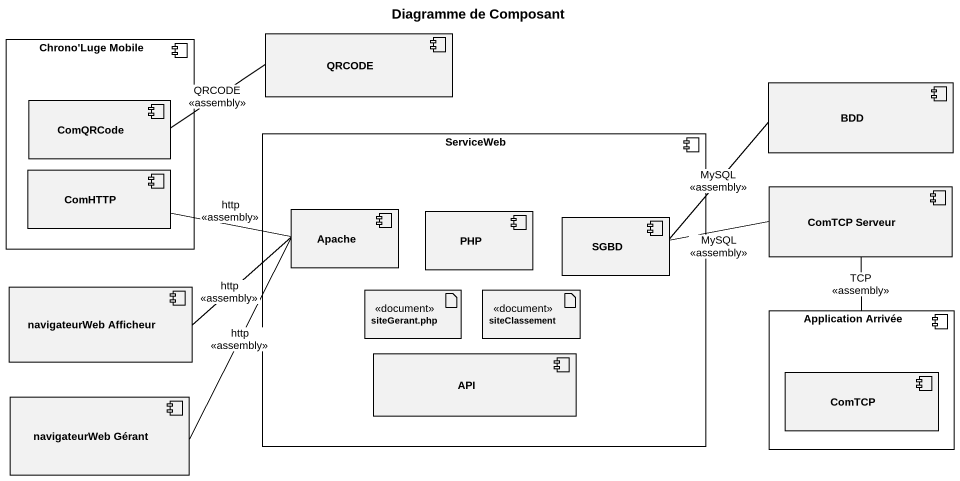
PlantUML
@startuml
title Diagramme de Composant
component "Chrono'Luge Mobile" as Chrono_Luge_Mobile {
  component ComQRCode
  component ComHTTP
}
component QRCODE
component BDD
component ServiceWeb {
  component Apache
  component PHP
  component SGBD
  artifact "siteGerant.php" as siteGerant_php <<document>>
  artifact siteClassement <<document>>
  component API
}
component "ComTCP Serveur" as ComTCP_Serveur
component "navigateurWeb Afficheur" as navigateurWeb_Afficheur
component "Application Arrivée" as Application_Arrivée {
  component ComTCP
}
component "navigateurWeb Gérant" as navigateurWeb_Gérant
ComQRCode -right- QRCODE : QRCODE\n<<assembly>>
ComHTTP -right- Apache : http\n<<assembly>>
ComTCP_Serveur -left- SGBD : MySQL\n<<assembly>>
SGBD -right- BDD : MySQL\n<<assembly>>
navigateurWeb_Afficheur -right- Apache : http\n<<assembly>>
Application_Arrivée -up- ComTCP_Serveur : TCP\n<<assembly>>
navigateurWeb_Gérant -up- Apache : http\n<<assembly>>
@enduml
